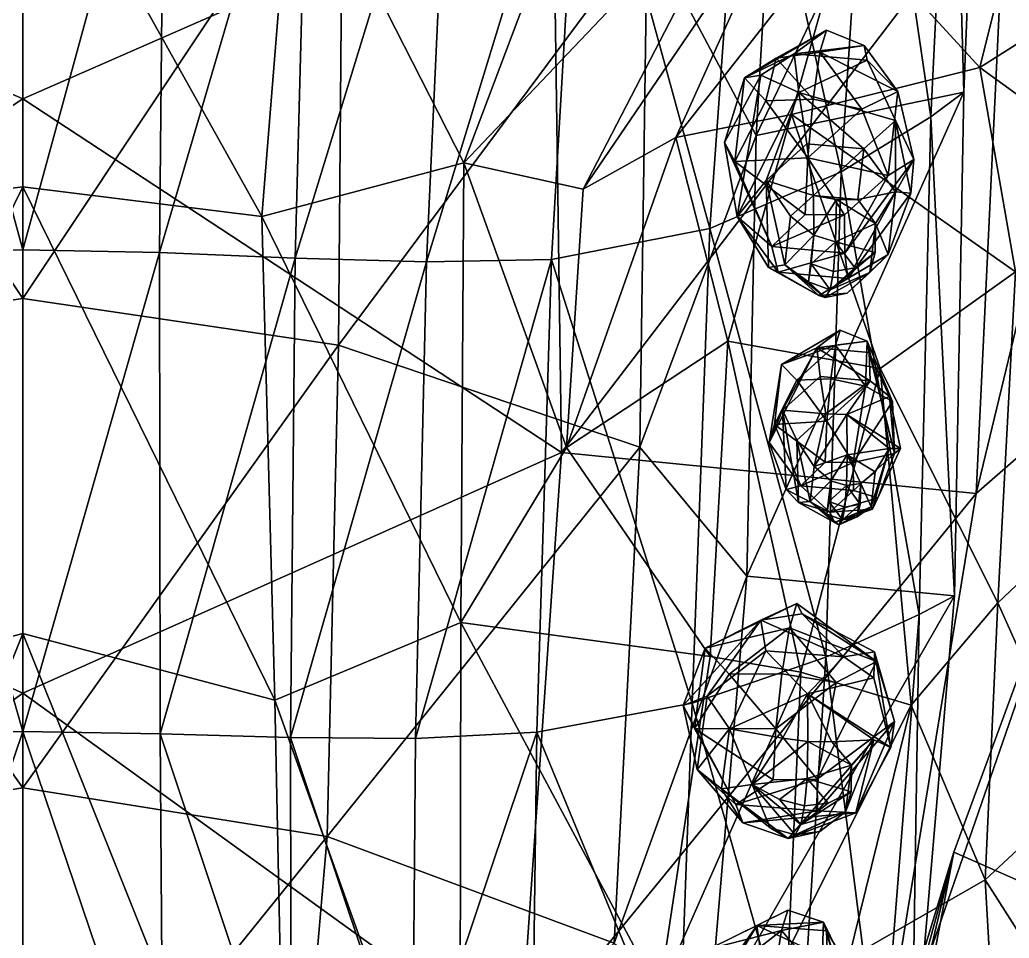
# Model space of a CAD drawing. Extents: x -1.1 to 1.1, y -4.3 to 7.3.
# Drawn here: x -0.0006 to 0.2077, y -3.8603 to -3.6669 of the extents above; entities that cross this region are included whole.
import ezdxf

# ---------------------------------------------------------------- set-up
doc = ezdxf.new("R2010")
doc.units = 0
doc.layers.add('T_REX$LWO', color=1, linetype='CONTINUOUS')

msp = doc.modelspace()

# ---------------------------------------------------------------- linework, layer by layer
at = {"layer": 'T_REX$LWO'}
for points in [[(0.24739, -3.57341, 3.35287), (0.20076, -3.76665, 3.46407), (0.20703, -3.63571, 3.48745)], [(0.24739, -3.57341, 3.35287), (0.23477, -3.73695, 3.32599), (0.20076, -3.76665, 3.46407)], [(0, -3.68357, 3.58054), (-0.11169, -3.6346, 3.56066), (0, -3.5767, 3.61406)], [(0.11169, -3.6346, 3.56066), (0, -3.68357, 3.58054), (0, -3.5767, 3.61406)], [(0.13147, -3.64799, 3.27514), (0.15442, -3.69127, 3.33147), (0.16021, -3.59229, 3.35193)], [(0.20179, -3.59219, 3.34219), (0.16021, -3.59229, 3.35193), (0.15442, -3.69127, 3.33147)], [(0.15442, -3.69127, 3.33147), (0.19821, -3.68219, 3.32074), (0.20179, -3.59219, 3.34219)], [(0.19574, -3.5951, 3.31348), (0.20179, -3.59219, 3.34219), (0.19821, -3.68219, 3.32074)], [(0.17865, -3.60157, 3.24757), (0.19574, -3.5951, 3.31348), (0.19123, -3.68736, 3.2957)], [(0.19821, -3.68219, 3.32074), (0.19123, -3.68736, 3.2957), (0.19574, -3.5951, 3.31348)], [(0.15205, -3.6082, 3.17484), (0.17865, -3.60157, 3.24757), (0.17234, -3.69892, 3.23792)], [(0.19123, -3.68736, 3.2957), (0.17234, -3.69892, 3.23792), (0.17865, -3.60157, 3.24757)], [(0, -3.60511, 3.11485), (0, -3.71537, 3.10193), (-0.02984, -3.60622, 3.11304)], [(0, -3.71537, 3.10193), (-0.02883, -3.71596, 3.10243), (-0.02984, -3.60622, 3.11304)], [(0, -3.71537, 3.10193), (0, -3.60511, 3.11485), (0.02984, -3.60622, 3.11304)], [(0.02883, -3.71596, 3.10243), (0, -3.71537, 3.10193), (0.02984, -3.60622, 3.11304)], [(0.02883, -3.71596, 3.10243), (0.02984, -3.60622, 3.11304), (0.06027, -3.60859, 3.11089)], [(0.05736, -3.71711, 3.10542), (0.02883, -3.71596, 3.10243), (0.06027, -3.60859, 3.11089)], [(0.05736, -3.71711, 3.10542), (0.06027, -3.60859, 3.11089), (0.08994, -3.61084, 3.11341)], [(0.11752, -3.6116, 3.12564), (0.15205, -3.6082, 3.17484), (0.14467, -3.7109, 3.17344)], [(0.17234, -3.69892, 3.23792), (0.14467, -3.7109, 3.17344), (0.15205, -3.6082, 3.17484)], [(0.08504, -3.71789, 3.11326), (0.05736, -3.71711, 3.10542), (0.08994, -3.61084, 3.11341)], [(0.08504, -3.71789, 3.11326), (0.08994, -3.61084, 3.11341), (0.11752, -3.6116, 3.12564)], [(0.11132, -3.71738, 3.12828), (0.08504, -3.71789, 3.11326), (0.11752, -3.6116, 3.12564)], [(0.14467, -3.7109, 3.17344), (0.11132, -3.71738, 3.12828), (0.11752, -3.6116, 3.12564)], [(0, -3.61365, 3.2294), (-0.06739, -3.62443, 3.24375), (0, -3.72559, 3.21325)], [(0.06739, -3.62443, 3.24375), (0, -3.61365, 3.2294), (0, -3.72559, 3.21325)], [(0.12444, -3.61355, 4.06547), (0.05696, -3.6265, 4.06382), (0.09286, -3.69702, 4.02362)], [(0.12444, -3.61355, 4.06547), (0.09286, -3.69702, 4.02362), (0.15438, -3.63236, 3.99069)], [(0, -3.61812, 4.06621), (-0.05696, -3.6265, 4.06382), (-0.05036, -3.70833, 4.01797)], [(0, -3.70211, 4.01645), (0, -3.61812, 4.06621), (-0.05036, -3.70833, 4.01797)], [(0, -3.61812, 4.06621), (0, -3.70211, 4.01645), (0.05036, -3.70833, 4.01797)], [(0.05696, -3.6265, 4.06382), (0, -3.61812, 4.06621), (0.05036, -3.70833, 4.01797)], [(-0.06648, -3.73541, 3.22767), (0, -3.72559, 3.21325), (-0.06739, -3.62443, 3.24375)], [(0, -3.72559, 3.21325), (0.06648, -3.73541, 3.22767), (0.06739, -3.62443, 3.24375)], [(0.13147, -3.64799, 3.27514), (0.06739, -3.62443, 3.24375), (0.06648, -3.73541, 3.22767)], [(0.05696, -3.6265, 4.06382), (0.05036, -3.70833, 4.01797), (0.09286, -3.69702, 4.02362)], [(0.11805, -3.70262, 4.00974), (0.15438, -3.63236, 3.99069), (0.09286, -3.69702, 4.02362)], [(0.16133, -3.63896, 3.98463), (0.15438, -3.63236, 3.99069), (0.11805, -3.70262, 4.00974)], [(0.20155, -3.67695, 3.95302), (0.21275, -3.6318, 3.96564), (0.1733, -3.64619, 3.97919)], [(0.22562, -3.66167, 3.93923), (0.21275, -3.6318, 3.96564), (0.20155, -3.67695, 3.95302)], [(-0.11346, -3.75803, 3.53012), (-0.11169, -3.6346, 3.56066), (0, -3.68357, 3.58054)], [(0.11169, -3.6346, 3.56066), (0.11346, -3.75803, 3.53012), (0, -3.68357, 3.58054)], [(0.20703, -3.63571, 3.48745), (0.11346, -3.75803, 3.53012), (0.11169, -3.6346, 3.56066)], [(0.20703, -3.63571, 3.48745), (0.20076, -3.76665, 3.46407), (0.11346, -3.75803, 3.53012)], [(0.11805, -3.70262, 4.00974), (0.1375, -3.69171, 3.98849), (0.16133, -3.63896, 3.98463)], [(0.16133, -3.63896, 3.98463), (0.1375, -3.69171, 3.98849), (0.1733, -3.64619, 3.97919)], [(0.1375, -3.69171, 3.98849), (0.16187, -3.68686, 3.96815), (0.1733, -3.64619, 3.97919)], [(0.16187, -3.68686, 3.96815), (0.20155, -3.67695, 3.95302), (0.1733, -3.64619, 3.97919)], [(0.06648, -3.73541, 3.22767), (0.12994, -3.75694, 3.25932), (0.13147, -3.64799, 3.27514)], [(0.15442, -3.69127, 3.33147), (0.13147, -3.64799, 3.27514), (0.12994, -3.75694, 3.25932)], [(0.22562, -3.66167, 3.93923), (0.20155, -3.67695, 3.95302), (0.23137, -3.69861, 3.93235)], [(0.16925, -3.66909, 3.31051), (0.15865, -3.67499, 3.30033), (0.15197, -3.67916, 3.31077)], [(0.16244, -3.67406, 3.33141), (0.16925, -3.66909, 3.31051), (0.15197, -3.67916, 3.31077)], [(0.16787, -3.67372, 3.29678), (0.15865, -3.67499, 3.30033), (0.16925, -3.66909, 3.31051)], [(0.16244, -3.67406, 3.33141), (0.17718, -3.67232, 3.31271), (0.16925, -3.66909, 3.31051)], [(0.16787, -3.67372, 3.29678), (0.16925, -3.66909, 3.31051), (0.17718, -3.67232, 3.31271)], [(0.16244, -3.67406, 3.33141), (0.17783, -3.67544, 3.33102), (0.17718, -3.67232, 3.31271)], [(0.16787, -3.67372, 3.29678), (0.17718, -3.67232, 3.31271), (0.18431, -3.68205, 3.30994)], [(0.18431, -3.68205, 3.30994), (0.17718, -3.67232, 3.31271), (0.17783, -3.67544, 3.33102)], [(0.15543, -3.67861, 3.33183), (0.16244, -3.67406, 3.33141), (0.15197, -3.67916, 3.31077)], [(0.15865, -3.67499, 3.30033), (0.15648, -3.68396, 3.29387), (0.15197, -3.67916, 3.31077)], [(0.16342, -3.68221, 3.35209), (0.16244, -3.67406, 3.33141), (0.15543, -3.67861, 3.33183)], [(0.15648, -3.68396, 3.29387), (0.15865, -3.67499, 3.30033), (0.16644, -3.68364, 3.2898)], [(0.15865, -3.67499, 3.30033), (0.16787, -3.67372, 3.29678), (0.16644, -3.68364, 3.2898)], [(0.16244, -3.67406, 3.33141), (0.16342, -3.68221, 3.35209), (0.17783, -3.67544, 3.33102)], [(0.17669, -3.68577, 3.29336), (0.16644, -3.68364, 3.2898), (0.16787, -3.67372, 3.29678)], [(0.17669, -3.68577, 3.29336), (0.16787, -3.67372, 3.29678), (0.18431, -3.68205, 3.30994)], [(0.20155, -3.67695, 3.95302), (0.16187, -3.68686, 3.96815), (0.20903, -3.71997, 3.93874)], [(0.16342, -3.68221, 3.35209), (0.18379, -3.68815, 3.3504), (0.17783, -3.67544, 3.33102)], [(0.18379, -3.68815, 3.3504), (0.18767, -3.69634, 3.32337), (0.17783, -3.67544, 3.33102)], [(0.18767, -3.69634, 3.32337), (0.18431, -3.68205, 3.30994), (0.17783, -3.67544, 3.33102)], [(0.20155, -3.67695, 3.95302), (0.20903, -3.71997, 3.93874), (0.23137, -3.69861, 3.93235)], [(0.15543, -3.67861, 3.33183), (0.15197, -3.67916, 3.31077), (0.14779, -3.69277, 3.32439)], [(0.15047, -3.70837, 3.34466), (0.15543, -3.67861, 3.33183), (0.14779, -3.69277, 3.32439)], [(0.14994, -3.69679, 3.30576), (0.14779, -3.69277, 3.32439), (0.15197, -3.67916, 3.31077)], [(0.15648, -3.68396, 3.29387), (0.14994, -3.69679, 3.30576), (0.15197, -3.67916, 3.31077)], [(0.15047, -3.70837, 3.34466), (0.16342, -3.68221, 3.35209), (0.15543, -3.67861, 3.33183)], [(0, -3.80869, 3.5492), (-0.11346, -3.75803, 3.53012), (0, -3.68357, 3.58054)], [(0.11346, -3.75803, 3.53012), (0, -3.80869, 3.5492), (0, -3.68357, 3.58054)], [(0.15047, -3.70837, 3.34466), (0.15654, -3.70073, 3.36981), (0.16342, -3.68221, 3.35209)], [(0.19821, -3.68219, 3.32074), (0.15442, -3.69127, 3.33147), (0.15248, -3.78411, 3.31457)], [(0.15248, -3.78411, 3.31457), (0.19621, -3.78821, 3.30533), (0.19821, -3.68219, 3.32074)], [(0.15648, -3.68396, 3.29387), (0.16644, -3.68364, 3.2898), (0.1653, -3.696, 3.29045)], [(0.15654, -3.70073, 3.36981), (0.16513, -3.69301, 3.37201), (0.16342, -3.68221, 3.35209)], [(0.17711, -3.69409, 3.3717), (0.16342, -3.68221, 3.35209), (0.16513, -3.69301, 3.37201)], [(0.16342, -3.68221, 3.35209), (0.17711, -3.69409, 3.3717), (0.18379, -3.68815, 3.3504)], [(0.1653, -3.696, 3.29045), (0.16644, -3.68364, 3.2898), (0.17669, -3.68577, 3.29336)], [(0.18228, -3.69969, 3.30493), (0.17669, -3.68577, 3.29336), (0.18431, -3.68205, 3.30994)], [(0.18767, -3.69634, 3.32337), (0.18228, -3.69969, 3.30493), (0.18431, -3.68205, 3.30994)], [(0.19123, -3.68736, 3.2957), (0.19821, -3.68219, 3.32074), (0.19621, -3.78821, 3.30533)], [(0.14994, -3.69679, 3.30576), (0.15648, -3.68396, 3.29387), (0.1653, -3.696, 3.29045)], [(0.1653, -3.696, 3.29045), (0.17669, -3.68577, 3.29336), (0.18228, -3.69969, 3.30493)], [(0.16187, -3.68686, 3.96815), (0.1375, -3.69171, 3.98849), (0.14847, -3.7346, 3.95571)], [(0.14847, -3.7346, 3.95571), (0.18053, -3.74033, 3.95697), (0.16187, -3.68686, 3.96815)], [(0.20903, -3.71997, 3.93874), (0.16187, -3.68686, 3.96815), (0.18053, -3.74033, 3.95697)], [(0.17234, -3.69892, 3.23792), (0.19123, -3.68736, 3.2957), (0.1888, -3.79216, 3.28238)], [(0.19621, -3.78821, 3.30533), (0.1888, -3.79216, 3.28238), (0.19123, -3.68736, 3.2957)], [(0.17711, -3.69409, 3.3717), (0.18377, -3.70317, 3.36912), (0.18379, -3.68815, 3.3504)], [(0.18377, -3.70317, 3.36912), (0.18702, -3.70346, 3.34605), (0.18379, -3.68815, 3.3504)], [(0.18379, -3.68815, 3.3504), (0.18702, -3.70346, 3.34605), (0.18767, -3.69634, 3.32337)], [(0.1375, -3.69171, 3.98849), (0.11805, -3.70262, 4.00974), (0.11454, -3.75696, 3.98496)], [(0.14847, -3.7346, 3.95571), (0.1375, -3.69171, 3.98849), (0.11454, -3.75696, 3.98496)], [(0.12994, -3.75694, 3.25932), (0.15248, -3.78411, 3.31457), (0.15442, -3.69127, 3.33147)], [(0.15776, -3.71467, 3.31988), (0.15047, -3.70837, 3.34466), (0.14779, -3.69277, 3.32439)], [(0.15776, -3.71467, 3.31988), (0.14779, -3.69277, 3.32439), (0.14994, -3.69679, 3.30576)], [(0.16653, -3.7039, 3.38811), (0.16513, -3.69301, 3.37201), (0.15654, -3.70073, 3.36981)], [(0.17711, -3.69409, 3.3717), (0.16513, -3.69301, 3.37201), (0.16653, -3.7039, 3.38811)], [(0.17587, -3.70474, 3.38787), (0.17711, -3.69409, 3.3717), (0.16653, -3.7039, 3.38811)], [(0.17711, -3.69409, 3.3717), (0.17587, -3.70474, 3.38787), (0.18377, -3.70317, 3.36912)], [(0.16478, -3.70793, 3.29947), (0.14994, -3.69679, 3.30576), (0.1653, -3.696, 3.29045)], [(0.17307, -3.70796, 3.30258), (0.16478, -3.70793, 3.29947), (0.1653, -3.696, 3.29045)], [(0.1653, -3.696, 3.29045), (0.18228, -3.69969, 3.30493), (0.17307, -3.70796, 3.30258)], [(0.09286, -3.69702, 4.02362), (0.05036, -3.70833, 4.01797), (0.09227, -3.79386, 3.9753)], [(0.09286, -3.69702, 4.02362), (0.09227, -3.79386, 3.9753), (0.11454, -3.75696, 3.98496)], [(0.09286, -3.69702, 4.02362), (0.11454, -3.75696, 3.98496), (0.11805, -3.70262, 4.00974)], [(0.16478, -3.70793, 3.29947), (0.15776, -3.71467, 3.31988), (0.14994, -3.69679, 3.30576)], [(0.17315, -3.71605, 3.31948), (0.18228, -3.69969, 3.30493), (0.18767, -3.69634, 3.32337)], [(0.18767, -3.69634, 3.32337), (0.17377, -3.7214, 3.34095), (0.17315, -3.71605, 3.31948)], [(0.18767, -3.69634, 3.32337), (0.18702, -3.70346, 3.34605), (0.17377, -3.7214, 3.34095)], [(0.14467, -3.7109, 3.17344), (0.17234, -3.69892, 3.23792), (0.16912, -3.80114, 3.22897)], [(0.1888, -3.79216, 3.28238), (0.16912, -3.80114, 3.22897), (0.17234, -3.69892, 3.23792)], [(0.17315, -3.71605, 3.31948), (0.17307, -3.70796, 3.30258), (0.18228, -3.69969, 3.30493)], [(0, -3.79612, 3.97901), (0, -3.70211, 4.01645), (-0.05307, -3.81019, 3.96408)], [(0, -3.70211, 4.01645), (-0.05036, -3.70833, 4.01797), (-0.05307, -3.81019, 3.96408)], [(0, -3.70211, 4.01645), (0, -3.79612, 3.97901), (0.05307, -3.81019, 3.96408)], [(0.05036, -3.70833, 4.01797), (0, -3.70211, 4.01645), (0.05307, -3.81019, 3.96408)], [(0.15047, -3.70837, 3.34466), (0.15705, -3.71907, 3.36289), (0.15654, -3.70073, 3.36981)], [(0.16653, -3.7039, 3.38811), (0.15654, -3.70073, 3.36981), (0.1617, -3.70824, 3.38688)], [(0.15705, -3.71907, 3.36289), (0.16051, -3.71853, 3.38396), (0.15654, -3.70073, 3.36981)], [(0.16051, -3.71853, 3.38396), (0.1617, -3.70824, 3.38688), (0.15654, -3.70073, 3.36981)], [(0.1617, -3.70824, 3.38688), (0.16659, -3.7123, 3.39734), (0.16653, -3.7039, 3.38811)], [(0.17587, -3.70474, 3.38787), (0.16653, -3.7039, 3.38811), (0.17136, -3.70479, 3.39098)], [(0.16653, -3.7039, 3.38811), (0.16659, -3.7123, 3.39734), (0.17136, -3.70479, 3.39098)], [(0.18702, -3.70346, 3.34605), (0.18225, -3.71637, 3.36537), (0.17377, -3.7214, 3.34095)], [(0.17961, -3.70984, 3.38642), (0.18377, -3.70317, 3.36912), (0.17587, -3.70474, 3.38787)], [(0.18225, -3.71637, 3.36537), (0.18377, -3.70317, 3.36912), (0.17961, -3.70984, 3.38642)], [(0.18225, -3.71637, 3.36537), (0.18702, -3.70346, 3.34605), (0.18377, -3.70317, 3.36912)], [(0.16659, -3.7123, 3.39734), (0.17119, -3.71368, 3.40086), (0.17136, -3.70479, 3.39098)], [(0.17136, -3.70479, 3.39098), (0.17119, -3.71368, 3.40086), (0.17961, -3.70984, 3.38642)], [(0.17136, -3.70479, 3.39098), (0.17961, -3.70984, 3.38642), (0.17587, -3.70474, 3.38787)], [(0.05036, -3.70833, 4.01797), (0.05307, -3.81019, 3.96408), (0.09227, -3.79386, 3.9753)], [(0.15776, -3.71467, 3.31988), (0.15906, -3.72008, 3.34133), (0.15047, -3.70837, 3.34466)], [(0.15906, -3.72008, 3.34133), (0.15705, -3.71907, 3.36289), (0.15047, -3.70837, 3.34466)], [(0.17307, -3.70796, 3.30258), (0.15776, -3.71467, 3.31988), (0.16478, -3.70793, 3.29947)], [(0.17307, -3.70796, 3.30258), (0.17315, -3.71605, 3.31948), (0.15776, -3.71467, 3.31988)], [(0.16659, -3.7123, 3.39734), (0.1617, -3.70824, 3.38688), (0.16051, -3.71853, 3.38396)], [(0.17119, -3.71368, 3.40086), (0.17953, -3.71594, 3.38781), (0.17961, -3.70984, 3.38642)], [(0.17842, -3.72013, 3.3835), (0.17961, -3.70984, 3.38642), (0.17953, -3.71594, 3.38781)], [(0.17842, -3.72013, 3.3835), (0.18225, -3.71637, 3.36537), (0.17961, -3.70984, 3.38642)], [(0.11132, -3.71738, 3.12828), (0.14467, -3.7109, 3.17344), (0.141, -3.81084, 3.16822)], [(0.16912, -3.80114, 3.22897), (0.141, -3.81084, 3.16822), (0.14467, -3.7109, 3.17344)], [(0.16546, -3.72209, 3.39456), (0.16659, -3.7123, 3.39734), (0.16051, -3.71853, 3.38396)], [(0.16546, -3.72209, 3.39456), (0.166, -3.71833, 3.39954), (0.16659, -3.7123, 3.39734)], [(0.17119, -3.71368, 3.40086), (0.16659, -3.7123, 3.39734), (0.166, -3.71833, 3.39954)], [(0.17315, -3.71605, 3.31948), (0.15906, -3.72008, 3.34133), (0.15776, -3.71467, 3.31988)], [(0.166, -3.71833, 3.39954), (0.17075, -3.71996, 3.40323), (0.17119, -3.71368, 3.40086)], [(0.17119, -3.71368, 3.40086), (0.17075, -3.71996, 3.40323), (0.1752, -3.71915, 3.39931)], [(0.17119, -3.71368, 3.40086), (0.1752, -3.71915, 3.39931), (0.17953, -3.71594, 3.38781)], [(0, -3.8168, 3.08135), (-0.02895, -3.81725, 3.08378), (-0.02883, -3.71596, 3.10243)], [(0, -3.71537, 3.10193), (0, -3.8168, 3.08135), (-0.02883, -3.71596, 3.10243)], [(0, -3.8168, 3.08135), (0, -3.71537, 3.10193), (0.02883, -3.71596, 3.10243)], [(0.02895, -3.81725, 3.08378), (0, -3.8168, 3.08135), (0.02883, -3.71596, 3.10243)], [(0.02895, -3.81725, 3.08378), (0.02883, -3.71596, 3.10243), (0.05736, -3.71711, 3.10542)], [(0.17315, -3.71605, 3.31948), (0.17377, -3.7214, 3.34095), (0.15906, -3.72008, 3.34133)], [(0.18225, -3.71637, 3.36537), (0.16762, -3.72495, 3.36464), (0.17377, -3.7214, 3.34095)], [(0.16762, -3.72495, 3.36464), (0.18225, -3.71637, 3.36537), (0.17359, -3.72447, 3.38227)], [(0.17953, -3.71594, 3.38781), (0.17002, -3.72381, 3.39799), (0.17842, -3.72013, 3.3835)], [(0.17953, -3.71594, 3.38781), (0.1752, -3.71915, 3.39931), (0.17002, -3.72381, 3.39799)], [(0.18225, -3.71637, 3.36537), (0.17842, -3.72013, 3.3835), (0.17359, -3.72447, 3.38227)], [(0.05641, -3.81804, 3.09128), (0.02895, -3.81725, 3.08378), (0.05736, -3.71711, 3.10542)], [(0.05641, -3.81804, 3.09128), (0.05736, -3.71711, 3.10542), (0.08504, -3.71789, 3.11326)], [(0.08273, -3.81824, 3.10429), (0.05641, -3.81804, 3.09128), (0.08504, -3.71789, 3.11326)], [(0.08273, -3.81824, 3.10429), (0.08504, -3.71789, 3.11326), (0.11132, -3.71738, 3.12828)], [(0.10829, -3.81695, 3.12325), (0.08273, -3.81824, 3.10429), (0.11132, -3.71738, 3.12828)], [(0.141, -3.81084, 3.16822), (0.10829, -3.81695, 3.12325), (0.11132, -3.71738, 3.12828)], [(0.16762, -3.72495, 3.36464), (0.16051, -3.71853, 3.38396), (0.15705, -3.71907, 3.36289)], [(0.16762, -3.72495, 3.36464), (0.15705, -3.71907, 3.36289), (0.15906, -3.72008, 3.34133)], [(0.16762, -3.72495, 3.36464), (0.16898, -3.72541, 3.38512), (0.16051, -3.71853, 3.38396)], [(0.16898, -3.72541, 3.38512), (0.16546, -3.72209, 3.39456), (0.16051, -3.71853, 3.38396)], [(0.166, -3.71833, 3.39954), (0.16546, -3.72209, 3.39456), (0.17002, -3.72381, 3.39799)], [(0.17002, -3.72381, 3.39799), (0.17075, -3.71996, 3.40323), (0.166, -3.71833, 3.39954)], [(0.17377, -3.7214, 3.34095), (0.16762, -3.72495, 3.36464), (0.15906, -3.72008, 3.34133)], [(0.16898, -3.72541, 3.38512), (0.17359, -3.72447, 3.38227), (0.17842, -3.72013, 3.3835)], [(0.17002, -3.72381, 3.39799), (0.16898, -3.72541, 3.38512), (0.17842, -3.72013, 3.3835)], [(0.1752, -3.71915, 3.39931), (0.17075, -3.71996, 3.40323), (0.17002, -3.72381, 3.39799)], [(0.20534, -3.78966, 3.92548), (0.20903, -3.71997, 3.93874), (0.18053, -3.74033, 3.95697)], [(0.22734, -3.76895, 3.91314), (0.20903, -3.71997, 3.93874), (0.20534, -3.78966, 3.92548)], [(0.17002, -3.72381, 3.39799), (0.16546, -3.72209, 3.39456), (0.16898, -3.72541, 3.38512)], [(0.17359, -3.72447, 3.38227), (0.16898, -3.72541, 3.38512), (0.16762, -3.72495, 3.36464)], [(0, -3.72559, 3.21325), (-0.06648, -3.73541, 3.22767), (0, -3.82866, 3.19999)], [(0.06648, -3.73541, 3.22767), (0, -3.72559, 3.21325), (0, -3.82866, 3.19999)], [(0.16725, -3.73599, 3.31552), (0.17215, -3.73225, 3.3006), (0.15977, -3.73948, 3.30078)], [(0.15977, -3.73948, 3.30078), (0.17215, -3.73225, 3.3006), (0.17117, -3.73547, 3.2908)], [(0.16725, -3.73599, 3.31552), (0.17783, -3.73459, 3.30217), (0.17215, -3.73225, 3.3006)], [(0.17783, -3.73459, 3.30217), (0.17117, -3.73547, 3.2908), (0.17215, -3.73225, 3.3006)], [(-0.06411, -3.83888, 3.2146), (0, -3.82866, 3.19999), (-0.06648, -3.73541, 3.22767)], [(0, -3.82866, 3.19999), (0.06411, -3.83888, 3.2146), (0.06648, -3.73541, 3.22767)], [(0.12994, -3.75694, 3.25932), (0.06648, -3.73541, 3.22767), (0.06411, -3.83888, 3.2146)], [(0.14847, -3.7346, 3.95571), (0.11454, -3.75696, 3.98496), (0.14476, -3.80099, 3.92697)], [(0.14476, -3.80099, 3.92697), (0.16388, -3.80428, 3.93285), (0.14847, -3.7346, 3.95571)], [(0.14847, -3.7346, 3.95571), (0.16388, -3.80428, 3.93285), (0.18053, -3.74033, 3.95697)], [(0.16301, -3.7428, 3.28872), (0.15977, -3.73948, 3.30078), (0.17117, -3.73547, 3.2908)], [(0.16301, -3.7428, 3.28872), (0.17117, -3.73547, 3.2908), (0.17015, -3.74254, 3.28582)], [(0.16725, -3.73599, 3.31552), (0.17827, -3.73698, 3.31524), (0.17783, -3.73459, 3.30217)], [(0.1775, -3.7441, 3.28835), (0.17015, -3.74254, 3.28582), (0.17117, -3.73547, 3.2908)], [(0.17783, -3.73459, 3.30217), (0.1775, -3.7441, 3.28835), (0.17117, -3.73547, 3.2908)], [(0.17783, -3.73459, 3.30217), (0.18318, -3.74729, 3.29633), (0.1775, -3.7441, 3.28835)], [(0.18318, -3.74729, 3.29633), (0.17783, -3.73459, 3.30217), (0.18359, -3.75828, 3.30919)], [(0.17783, -3.73459, 3.30217), (0.17827, -3.73698, 3.31524), (0.18359, -3.75828, 3.30919)], [(0.15718, -3.75591, 3.30986), (0.15999, -3.74913, 3.32825), (0.16725, -3.73599, 3.31552)], [(0.15977, -3.73948, 3.30078), (0.15718, -3.75591, 3.30986), (0.16725, -3.73599, 3.31552)], [(0.15999, -3.74913, 3.32825), (0.16793, -3.74201, 3.33027), (0.16725, -3.73599, 3.31552)], [(0.17847, -3.74295, 3.33), (0.16725, -3.73599, 3.31552), (0.16793, -3.74201, 3.33027)], [(0.16725, -3.73599, 3.31552), (0.17847, -3.74295, 3.33), (0.17827, -3.73698, 3.31524)], [(0.17827, -3.73698, 3.31524), (0.18253, -3.74626, 3.32906), (0.18359, -3.75828, 3.30919)], [(0.17827, -3.73698, 3.31524), (0.17847, -3.74295, 3.33), (0.18253, -3.74626, 3.32906)], [(0.23477, -3.73695, 3.32599), (0.17935, -3.8971, 3.44505), (0.20076, -3.76665, 3.46407)], [(0.23477, -3.73695, 3.32599), (0.19607, -3.84222, 3.33316), (0.17935, -3.8971, 3.44505)], [(0.25731, -3.86914, 3.32497), (0.19607, -3.84222, 3.33316), (0.23477, -3.73695, 3.32599)], [(0.15977, -3.73948, 3.30078), (0.15831, -3.75211, 3.29719), (0.15718, -3.75591, 3.30986)], [(0.15831, -3.75211, 3.29719), (0.15977, -3.73948, 3.30078), (0.16301, -3.7428, 3.28872)], [(0.16914, -3.74993, 3.34448), (0.16793, -3.74201, 3.33027), (0.15999, -3.74913, 3.32825)], [(0.16388, -3.80428, 3.93285), (0.18712, -3.81121, 3.93498), (0.18053, -3.74033, 3.95697)], [(0.17847, -3.74295, 3.33), (0.16793, -3.74201, 3.33027), (0.16914, -3.74993, 3.34448)], [(0.18712, -3.81121, 3.93498), (0.20534, -3.78966, 3.92548), (0.18053, -3.74033, 3.95697)], [(0.15831, -3.75211, 3.29719), (0.16301, -3.7428, 3.28872), (0.16933, -3.75143, 3.28627)], [(0.16301, -3.7428, 3.28872), (0.17015, -3.74254, 3.28582), (0.16933, -3.75143, 3.28627)], [(0.17847, -3.74295, 3.33), (0.16914, -3.74993, 3.34448), (0.17354, -3.75004, 3.34568)], [(0.16933, -3.75143, 3.28627), (0.17015, -3.74254, 3.28582), (0.1775, -3.7441, 3.28835)], [(0.16933, -3.75143, 3.28627), (0.1775, -3.7441, 3.28835), (0.17489, -3.76011, 3.29492)], [(0.17354, -3.75004, 3.34568), (0.18253, -3.74626, 3.32906), (0.17847, -3.74295, 3.33)], [(0.1775, -3.7441, 3.28835), (0.18318, -3.74729, 3.29633), (0.17489, -3.76011, 3.29492)], [(0.17354, -3.75004, 3.34568), (0.18484, -3.75722, 3.32595), (0.18253, -3.74626, 3.32906)], [(0.18318, -3.74729, 3.29633), (0.18359, -3.75828, 3.30919), (0.17489, -3.76011, 3.29492)], [(0.18253, -3.74626, 3.32906), (0.18484, -3.75722, 3.32595), (0.18359, -3.75828, 3.30919)], [(0.15999, -3.74913, 3.32825), (0.15718, -3.75591, 3.30986), (0.16074, -3.76581, 3.32351)], [(0.16914, -3.74993, 3.34448), (0.15999, -3.74913, 3.32825), (0.16298, -3.75545, 3.34291)], [(0.15999, -3.74913, 3.32825), (0.16335, -3.76857, 3.33796), (0.16298, -3.75545, 3.34291)], [(0.15999, -3.74913, 3.32825), (0.16074, -3.76581, 3.32351), (0.16335, -3.76857, 3.33796)], [(0.16666, -3.76098, 3.35509), (0.16914, -3.74993, 3.34448), (0.16298, -3.75545, 3.34291)], [(0.17354, -3.75004, 3.34568), (0.16914, -3.74993, 3.34448), (0.16666, -3.76098, 3.35509)], [(0.17358, -3.75854, 3.35802), (0.17354, -3.75004, 3.34568), (0.16666, -3.76098, 3.35509)], [(0.17354, -3.75004, 3.34568), (0.17358, -3.75854, 3.35802), (0.18249, -3.7572, 3.34242)], [(0.17354, -3.75004, 3.34568), (0.18249, -3.7572, 3.34242), (0.18484, -3.75722, 3.32595)], [(0.16389, -3.76507, 3.30726), (0.15718, -3.75591, 3.30986), (0.15831, -3.75211, 3.29719)], [(0.16895, -3.76006, 3.2927), (0.15831, -3.75211, 3.29719), (0.16933, -3.75143, 3.28627)], [(0.16895, -3.76006, 3.2927), (0.16389, -3.76507, 3.30726), (0.15831, -3.75211, 3.29719)], [(0.17489, -3.76011, 3.29492), (0.16895, -3.76006, 3.2927), (0.16933, -3.75143, 3.28627)], [(0.15718, -3.75591, 3.30986), (0.16389, -3.76507, 3.30726), (0.16074, -3.76581, 3.32351)], [(0.16581, -3.76835, 3.353), (0.16666, -3.76098, 3.35509), (0.16298, -3.75545, 3.34291)], [(0.16335, -3.76857, 3.33796), (0.16581, -3.76835, 3.353), (0.16298, -3.75545, 3.34291)], [(-0.1047, -3.88432, 3.50533), (-0.11346, -3.75803, 3.53012), (0, -3.80869, 3.5492)], [(0.11346, -3.75803, 3.53012), (0.1047, -3.88432, 3.50533), (0, -3.80869, 3.5492)], [(0.06411, -3.83888, 3.2146), (0.12455, -3.86136, 3.24672), (0.12994, -3.75694, 3.25932)], [(0.14476, -3.80099, 3.92697), (0.11454, -3.75696, 3.98496), (0.09227, -3.79386, 3.9753)], [(0.20076, -3.76665, 3.46407), (0.1047, -3.88432, 3.50533), (0.11346, -3.75803, 3.53012)], [(0.15248, -3.78411, 3.31457), (0.12994, -3.75694, 3.25932), (0.12455, -3.86136, 3.24672)], [(0.17358, -3.75854, 3.35802), (0.16666, -3.76098, 3.35509), (0.17015, -3.76399, 3.36255)], [(0.17015, -3.76399, 3.36255), (0.17344, -3.765, 3.36507), (0.17358, -3.75854, 3.35802)], [(0.17344, -3.765, 3.36507), (0.17652, -3.76456, 3.36239), (0.17358, -3.75854, 3.35802)], [(0.18249, -3.7572, 3.34242), (0.17358, -3.75854, 3.35802), (0.17949, -3.76213, 3.35476)], [(0.17358, -3.75854, 3.35802), (0.17652, -3.76456, 3.36239), (0.17949, -3.76213, 3.35476)], [(0.17492, -3.76605, 3.30698), (0.17489, -3.76011, 3.29492), (0.18359, -3.75828, 3.30919)], [(0.17492, -3.76605, 3.30698), (0.18359, -3.75828, 3.30919), (0.18008, -3.76755, 3.32302)], [(0.17864, -3.7695, 3.35267), (0.17897, -3.76997, 3.33756), (0.18249, -3.7572, 3.34242)], [(0.17949, -3.76213, 3.35476), (0.17864, -3.7695, 3.35267), (0.18249, -3.7572, 3.34242)], [(0.17897, -3.76997, 3.33756), (0.18484, -3.75722, 3.32595), (0.18249, -3.7572, 3.34242)], [(0.18484, -3.75722, 3.32595), (0.17897, -3.76997, 3.33756), (0.18008, -3.76755, 3.32302)], [(0.18359, -3.75828, 3.30919), (0.18484, -3.75722, 3.32595), (0.18008, -3.76755, 3.32302)], [(0.16389, -3.76507, 3.30726), (0.16895, -3.76006, 3.2927), (0.17489, -3.76011, 3.29492)], [(0.17492, -3.76605, 3.30698), (0.16389, -3.76507, 3.30726), (0.17489, -3.76011, 3.29492)], [(0.16581, -3.76835, 3.353), (0.17015, -3.76399, 3.36255), (0.16666, -3.76098, 3.35509)], [(0.17949, -3.76213, 3.35476), (0.17652, -3.76456, 3.36239), (0.17864, -3.7695, 3.35267)], [(0.16581, -3.76835, 3.353), (0.16935, -3.77099, 3.36057), (0.17015, -3.76399, 3.36255)], [(0.16935, -3.77099, 3.36057), (0.16973, -3.76833, 3.36412), (0.17015, -3.76399, 3.36255)], [(0.17344, -3.765, 3.36507), (0.17015, -3.76399, 3.36255), (0.16973, -3.76833, 3.36412)], [(0.17632, -3.76892, 3.36396), (0.17652, -3.76456, 3.36239), (0.17344, -3.765, 3.36507)], [(0.17652, -3.76456, 3.36239), (0.17571, -3.77156, 3.3604), (0.17864, -3.7695, 3.35267)], [(0.17652, -3.76456, 3.36239), (0.17632, -3.76892, 3.36396), (0.17571, -3.77156, 3.3604)], [(0.20076, -3.76665, 3.46407), (0.17935, -3.8971, 3.44505), (0.1047, -3.88432, 3.50533)], [(0.16389, -3.76507, 3.30726), (0.16996, -3.77057, 3.32216), (0.16074, -3.76581, 3.32351)], [(0.16996, -3.77057, 3.32216), (0.16335, -3.76857, 3.33796), (0.16074, -3.76581, 3.32351)], [(0.17492, -3.76605, 3.30698), (0.16996, -3.77057, 3.32216), (0.16389, -3.76507, 3.30726)], [(0.16973, -3.76833, 3.36412), (0.17313, -3.76953, 3.36676), (0.17344, -3.765, 3.36507)], [(0.18008, -3.76755, 3.32302), (0.16996, -3.77057, 3.32216), (0.17492, -3.76605, 3.30698)], [(0.17344, -3.765, 3.36507), (0.17313, -3.76953, 3.36676), (0.17632, -3.76892, 3.36396)], [(0.16581, -3.76835, 3.353), (0.16335, -3.76857, 3.33796), (0.17092, -3.77281, 3.33921)], [(0.16335, -3.76857, 3.33796), (0.16996, -3.77057, 3.32216), (0.17092, -3.77281, 3.33921)], [(0.16935, -3.77099, 3.36057), (0.16581, -3.76835, 3.353), (0.17188, -3.7733, 3.35382)], [(0.16581, -3.76835, 3.353), (0.17092, -3.77281, 3.33921), (0.17188, -3.7733, 3.35382)], [(0.16973, -3.76833, 3.36412), (0.16935, -3.77099, 3.36057), (0.17261, -3.77225, 3.36301)], [(0.17261, -3.77225, 3.36301), (0.17313, -3.76953, 3.36676), (0.16973, -3.76833, 3.36412)], [(0.18008, -3.76755, 3.32302), (0.17897, -3.76997, 3.33756), (0.16996, -3.77057, 3.32216)], [(0.17632, -3.76892, 3.36396), (0.17313, -3.76953, 3.36676), (0.17261, -3.77225, 3.36301)], [(0.17261, -3.77225, 3.36301), (0.17571, -3.77156, 3.3604), (0.17632, -3.76892, 3.36396)], [(0.22734, -3.76895, 3.91314), (0.20534, -3.78966, 3.92548), (0.22305, -3.82915, 3.87378)], [(0.17261, -3.77225, 3.36301), (0.16935, -3.77099, 3.36057), (0.17188, -3.7733, 3.35382)], [(0.17897, -3.76997, 3.33756), (0.17092, -3.77281, 3.33921), (0.16996, -3.77057, 3.32216)], [(0.17897, -3.76997, 3.33756), (0.17864, -3.7695, 3.35267), (0.17092, -3.77281, 3.33921)], [(0.17864, -3.7695, 3.35267), (0.17188, -3.7733, 3.35382), (0.17092, -3.77281, 3.33921)], [(0.17864, -3.7695, 3.35267), (0.17571, -3.77156, 3.3604), (0.17188, -3.7733, 3.35382)], [(0.17571, -3.77156, 3.3604), (0.17261, -3.77225, 3.36301), (0.17188, -3.7733, 3.35382)], [(0.12455, -3.86136, 3.24672), (0.14446, -3.87849, 3.30178), (0.15248, -3.78411, 3.31457)], [(0.19621, -3.78821, 3.30533), (0.15248, -3.78411, 3.31457), (0.14446, -3.87849, 3.30178)], [(0.14374, -3.79926, 3.28641), (0.16303, -3.7898, 3.2858), (0.16148, -3.79493, 3.27413)], [(0.14374, -3.79926, 3.28641), (0.15542, -3.79331, 3.30402), (0.16303, -3.7898, 3.2858)], [(0.14446, -3.87849, 3.30178), (0.18713, -3.89407, 3.29344), (0.19621, -3.78821, 3.30533)], [(0.15542, -3.79331, 3.30402), (0.16415, -3.79199, 3.30285), (0.16303, -3.7898, 3.2858)], [(0.16148, -3.79493, 3.27413), (0.16303, -3.7898, 3.2858), (0.17982, -3.80203, 3.28581)], [(0.17982, -3.80203, 3.28581), (0.16303, -3.7898, 3.2858), (0.16415, -3.79199, 3.30285)], [(0.20534, -3.78966, 3.92548), (0.18712, -3.81121, 3.93498), (0.20264, -3.84804, 3.89006)], [(0.1888, -3.79216, 3.28238), (0.19621, -3.78821, 3.30533), (0.18713, -3.89407, 3.29344)], [(0.20534, -3.78966, 3.92548), (0.20264, -3.84804, 3.89006), (0.22305, -3.82915, 3.87378)], [(0.15542, -3.79331, 3.30402), (0.17292, -3.80107, 3.3219), (0.16415, -3.79199, 3.30285)], [(0.17934, -3.8, 3.30403), (0.17982, -3.80203, 3.28581), (0.16415, -3.79199, 3.30285)], [(0.17934, -3.8, 3.30403), (0.16415, -3.79199, 3.30285), (0.17292, -3.80107, 3.3219)], [(0.09227, -3.79386, 3.9753), (0.05307, -3.81019, 3.96408), (0.09206, -3.9192, 3.92447)], [(0.09227, -3.79386, 3.9753), (0.09206, -3.9192, 3.92447), (0.13403, -3.87186, 3.91826)], [(0.09227, -3.79386, 3.9753), (0.13403, -3.87186, 3.91826), (0.14476, -3.80099, 3.92697)], [(0.15542, -3.79331, 3.30402), (0.13907, -3.81129, 3.29868), (0.14415, -3.80932, 3.32012)], [(0.15542, -3.79331, 3.30402), (0.14374, -3.79926, 3.28641), (0.13907, -3.81129, 3.29868)], [(0.15542, -3.79331, 3.30402), (0.14415, -3.80932, 3.32012), (0.15651, -3.7998, 3.32217)], [(0.15542, -3.79331, 3.30402), (0.15651, -3.7998, 3.32217), (0.17292, -3.80107, 3.3219)], [(0.16912, -3.80114, 3.22897), (0.1888, -3.79216, 3.28238), (0.18077, -3.89288, 3.27173)], [(0.18713, -3.89407, 3.29344), (0.18077, -3.89288, 3.27173), (0.1888, -3.79216, 3.28238)], [(0, -3.94297, 3.90973), (0, -3.79612, 3.97901), (-0.0557, -3.93513, 3.91434)], [(0, -3.79612, 3.97901), (-0.05307, -3.81019, 3.96408), (-0.0557, -3.93513, 3.91434)], [(0, -3.79612, 3.97901), (0, -3.94297, 3.90973), (0.0557, -3.93513, 3.91434)], [(0.05307, -3.81019, 3.96408), (0, -3.79612, 3.97901), (0.0557, -3.93513, 3.91434)], [(0.14877, -3.80472, 3.27202), (0.14374, -3.79926, 3.28641), (0.16148, -3.79493, 3.27413)], [(0.15988, -3.80466, 3.2685), (0.14877, -3.80472, 3.27202), (0.16148, -3.79493, 3.27413)], [(0.16148, -3.79493, 3.27413), (0.17132, -3.80646, 3.27164), (0.15988, -3.80466, 3.2685)], [(0.16148, -3.79493, 3.27413), (0.17982, -3.80203, 3.28581), (0.17132, -3.80646, 3.27164)], [(0.14147, -3.81612, 3.28276), (0.13907, -3.81129, 3.29868), (0.14374, -3.79926, 3.28641)], [(0.14877, -3.80472, 3.27202), (0.14147, -3.81612, 3.28276), (0.14374, -3.79926, 3.28641)], [(0.15651, -3.7998, 3.32217), (0.14415, -3.80932, 3.32012), (0.14882, -3.81622, 3.33818)], [(0.16528, -3.80888, 3.34122), (0.15651, -3.7998, 3.32217), (0.14882, -3.81622, 3.33818)], [(0.15651, -3.7998, 3.32217), (0.16528, -3.80888, 3.34122), (0.17292, -3.80107, 3.3219)], [(0.17292, -3.80107, 3.3219), (0.17924, -3.80549, 3.32094), (0.17934, -3.8, 3.30403)], [(0.17934, -3.8, 3.30403), (0.17924, -3.80549, 3.32094), (0.18283, -3.82012, 3.31778)], [(0.17934, -3.8, 3.30403), (0.18283, -3.82012, 3.31778), (0.18357, -3.81471, 3.29794)], [(0.17982, -3.80203, 3.28581), (0.17934, -3.8, 3.30403), (0.18357, -3.81471, 3.29794)], [(0.16388, -3.80428, 3.93285), (0.14476, -3.80099, 3.92697), (0.13403, -3.87186, 3.91826)], [(0.141, -3.81084, 3.16822), (0.16912, -3.80114, 3.22897), (0.16352, -3.89064, 3.22076)], [(0.18077, -3.89288, 3.27173), (0.16352, -3.89064, 3.22076), (0.16912, -3.80114, 3.22897)], [(0.16528, -3.80888, 3.34122), (0.17924, -3.80549, 3.32094), (0.17292, -3.80107, 3.3219)], [(0.17982, -3.80203, 3.28581), (0.18357, -3.81471, 3.29794), (0.16728, -3.8268, 3.28045)], [(0.17132, -3.80646, 3.27164), (0.17982, -3.80203, 3.28581), (0.16728, -3.8268, 3.28045)], [(0.16124, -3.86272, 3.89827), (0.16388, -3.80428, 3.93285), (0.13403, -3.87186, 3.91826)], [(0.18712, -3.81121, 3.93498), (0.16388, -3.80428, 3.93285), (0.16124, -3.86272, 3.89827)], [(0.14147, -3.81612, 3.28276), (0.14877, -3.80472, 3.27202), (0.15861, -3.81624, 3.26953)], [(0.14877, -3.80472, 3.27202), (0.15988, -3.80466, 3.2685), (0.15861, -3.81624, 3.26953)], [(0.15861, -3.81624, 3.26953), (0.15988, -3.80466, 3.2685), (0.17132, -3.80646, 3.27164)], [(0.17132, -3.80646, 3.27164), (0.16728, -3.8268, 3.28045), (0.15861, -3.81624, 3.26953)], [(0.16528, -3.80888, 3.34122), (0.18283, -3.82012, 3.31778), (0.17924, -3.80549, 3.32094)], [(0, -3.93168, 3.52414), (-0.1047, -3.88432, 3.50533), (0, -3.80869, 3.5492)], [(0.1047, -3.88432, 3.50533), (0, -3.93168, 3.52414), (0, -3.80869, 3.5492)], [(0.05307, -3.81019, 3.96408), (0.0557, -3.93513, 3.91434), (0.09206, -3.9192, 3.92447)], [(0.14205, -3.82482, 3.31676), (0.14415, -3.80932, 3.32012), (0.13907, -3.81129, 3.29868)], [(0.14205, -3.82482, 3.31676), (0.14882, -3.81622, 3.33818), (0.14415, -3.80932, 3.32012)], [(0.15997, -3.81818, 3.35408), (0.16528, -3.80888, 3.34122), (0.14882, -3.81622, 3.33818)], [(0.15997, -3.81818, 3.35408), (0.16535, -3.81886, 3.35659), (0.16528, -3.80888, 3.34122)], [(0.16528, -3.80888, 3.34122), (0.17038, -3.81898, 3.35391), (0.1792, -3.81856, 3.33767)], [(0.16528, -3.80888, 3.34122), (0.16535, -3.81886, 3.35659), (0.17038, -3.81898, 3.35391)], [(0.16528, -3.80888, 3.34122), (0.1792, -3.81856, 3.33767), (0.18283, -3.82012, 3.31778)], [(0.10829, -3.81695, 3.12325), (0.141, -3.81084, 3.16822), (0.13812, -3.88932, 3.16181)], [(0.16352, -3.89064, 3.22076), (0.13812, -3.88932, 3.16181), (0.141, -3.81084, 3.16822)], [(0.15018, -3.83214, 3.29563), (0.13907, -3.81129, 3.29868), (0.14147, -3.81612, 3.28276)], [(0.15018, -3.83214, 3.29563), (0.14205, -3.82482, 3.31676), (0.13907, -3.81129, 3.29868)], [(0.16124, -3.86272, 3.89827), (0.17395, -3.86448, 3.90167), (0.18712, -3.81121, 3.93498)], [(0.20264, -3.84804, 3.89006), (0.18712, -3.81121, 3.93498), (0.17395, -3.86448, 3.90167)], [(0.18357, -3.81471, 3.29794), (0.16736, -3.83346, 3.29534), (0.16728, -3.8268, 3.28045)], [(0.17541, -3.83392, 3.3148), (0.16736, -3.83346, 3.29534), (0.18357, -3.81471, 3.29794)], [(0.18283, -3.82012, 3.31778), (0.17541, -3.83392, 3.3148), (0.18357, -3.81471, 3.29794)], [(-0.02895, -3.81725, 3.08378), (0, -3.8168, 3.08135), (-0.02954, -3.90412, 3.07072)], [(0, -3.90594, 3.06785), (-0.02954, -3.90412, 3.07072), (0, -3.8168, 3.08135)], [(0, -3.8168, 3.08135), (0.02895, -3.81725, 3.08378), (0.02954, -3.90412, 3.07072)], [(0.02954, -3.90412, 3.07072), (0, -3.90594, 3.06785), (0, -3.8168, 3.08135)], [(0.08206, -3.89491, 3.09453), (0.08273, -3.81824, 3.10429), (0.10829, -3.81695, 3.12325)], [(0.10731, -3.8909, 3.11614), (0.08206, -3.89491, 3.09453), (0.10829, -3.81695, 3.12325)], [(0.13812, -3.88932, 3.16181), (0.10731, -3.8909, 3.11614), (0.10829, -3.81695, 3.12325)], [(0.15802, -3.82695, 3.27777), (0.15018, -3.83214, 3.29563), (0.14147, -3.81612, 3.28276)], [(0.15802, -3.82695, 3.27777), (0.14147, -3.81612, 3.28276), (0.15861, -3.81624, 3.26953)], [(0.14882, -3.81622, 3.33818), (0.14205, -3.82482, 3.31676), (0.14712, -3.82885, 3.33544)], [(0.14712, -3.82885, 3.33544), (0.15358, -3.82791, 3.35463), (0.14882, -3.81622, 3.33818)], [(0.15358, -3.82791, 3.35463), (0.15997, -3.81818, 3.35408), (0.14882, -3.81622, 3.33818)], [(0.16728, -3.8268, 3.28045), (0.15802, -3.82695, 3.27777), (0.15861, -3.81624, 3.26953)], [(0.02895, -3.81725, 3.08378), (0.05641, -3.81804, 3.09128), (0.05652, -3.89988, 3.0795)], [(0.05652, -3.89988, 3.0795), (0.02954, -3.90412, 3.07072), (0.02895, -3.81725, 3.08378)], [(0.05641, -3.81804, 3.09128), (0.08273, -3.81824, 3.10429), (0.08206, -3.89491, 3.09453)], [(0.08206, -3.89491, 3.09453), (0.05652, -3.89988, 3.0795), (0.05641, -3.81804, 3.09128)], [(0.15358, -3.82791, 3.35463), (0.16535, -3.81886, 3.35659), (0.15997, -3.81818, 3.35408)], [(0.15358, -3.82791, 3.35463), (0.16516, -3.82665, 3.36546), (0.16535, -3.81886, 3.35659)], [(0.16118, -3.83929, 3.33464), (0.1792, -3.81856, 3.33767), (0.17323, -3.8337, 3.35072)], [(0.16118, -3.83929, 3.33464), (0.17541, -3.83392, 3.3148), (0.1792, -3.81856, 3.33767)], [(0.16535, -3.81886, 3.35659), (0.16516, -3.82665, 3.36546), (0.17455, -3.82386, 3.35285)], [(0.16535, -3.81886, 3.35659), (0.17455, -3.82386, 3.35285), (0.17038, -3.81898, 3.35391)], [(0.17455, -3.82386, 3.35285), (0.1792, -3.81856, 3.33767), (0.17038, -3.81898, 3.35391)], [(0.1792, -3.81856, 3.33767), (0.17455, -3.82386, 3.35285), (0.17323, -3.8337, 3.35072)], [(0.17541, -3.83392, 3.3148), (0.18283, -3.82012, 3.31778), (0.1792, -3.81856, 3.33767)], [(0.15018, -3.83214, 3.29563), (0.15162, -3.83602, 3.31434), (0.14205, -3.82482, 3.31676)], [(0.15162, -3.83602, 3.31434), (0.14712, -3.82885, 3.33544), (0.14205, -3.82482, 3.31676)], [(0.16516, -3.82665, 3.36546), (0.17446, -3.82952, 3.35428), (0.17455, -3.82386, 3.35285)], [(0.17323, -3.8337, 3.35072), (0.17455, -3.82386, 3.35285), (0.17446, -3.82952, 3.35428)], [(0.16728, -3.8268, 3.28045), (0.15018, -3.83214, 3.29563), (0.15802, -3.82695, 3.27777)], [(0.16728, -3.8268, 3.28045), (0.16736, -3.83346, 3.29534), (0.15018, -3.83214, 3.29563)], [(0.15358, -3.82791, 3.35463), (0.15937, -3.83111, 3.36449), (0.16516, -3.82665, 3.36546)], [(0.15937, -3.83111, 3.36449), (0.16466, -3.83243, 3.36774), (0.16516, -3.82665, 3.36546)], [(0.16516, -3.82665, 3.36546), (0.16466, -3.83243, 3.36774), (0.16963, -3.83189, 3.36432)], [(0.16516, -3.82665, 3.36546), (0.16963, -3.83189, 3.36432), (0.17446, -3.82952, 3.35428)], [(0, -3.82866, 3.19999), (-0.06411, -3.83888, 3.2146), (0, -3.91825, 3.19779)], [(0.06411, -3.83888, 3.2146), (0, -3.82866, 3.19999), (0, -3.91825, 3.19779)], [(0.15358, -3.82791, 3.35463), (0.14712, -3.82885, 3.33544), (0.15742, -3.83705, 3.35)], [(0.15162, -3.83602, 3.31434), (0.16118, -3.83929, 3.33464), (0.14712, -3.82885, 3.33544)], [(0.16118, -3.83929, 3.33464), (0.15742, -3.83705, 3.35), (0.14712, -3.82885, 3.33544)], [(0.16269, -3.83857, 3.35232), (0.16385, -3.83635, 3.36336), (0.15358, -3.82791, 3.35463)], [(0.16269, -3.83857, 3.35232), (0.15358, -3.82791, 3.35463), (0.15742, -3.83705, 3.35)], [(0.16385, -3.83635, 3.36336), (0.15937, -3.83111, 3.36449), (0.15358, -3.82791, 3.35463)], [(0.17446, -3.82952, 3.35428), (0.16385, -3.83635, 3.36336), (0.17323, -3.8337, 3.35072)], [(0.17446, -3.82952, 3.35428), (0.16963, -3.83189, 3.36432), (0.16385, -3.83635, 3.36336)], [(0.20264, -3.84804, 3.89006), (0.2233, -3.88039, 3.84848), (0.22305, -3.82915, 3.87378)], [(0.16385, -3.83635, 3.36336), (0.16466, -3.83243, 3.36774), (0.15937, -3.83111, 3.36449)], [(0.16736, -3.83346, 3.29534), (0.15162, -3.83602, 3.31434), (0.15018, -3.83214, 3.29563)], [(0.17541, -3.83392, 3.3148), (0.15162, -3.83602, 3.31434), (0.16736, -3.83346, 3.29534)], [(0.16118, -3.83929, 3.33464), (0.17323, -3.8337, 3.35072), (0.16784, -3.83785, 3.34983)], [(0.16269, -3.83857, 3.35232), (0.16784, -3.83785, 3.34983), (0.17323, -3.8337, 3.35072)], [(0.16385, -3.83635, 3.36336), (0.16269, -3.83857, 3.35232), (0.17323, -3.8337, 3.35072)], [(0.16963, -3.83189, 3.36432), (0.16466, -3.83243, 3.36774), (0.16385, -3.83635, 3.36336)], [(0.17541, -3.83392, 3.3148), (0.16118, -3.83929, 3.33464), (0.15162, -3.83602, 3.31434)], [(0.16118, -3.83929, 3.33464), (0.16269, -3.83857, 3.35232), (0.15742, -3.83705, 3.35)], [(0.16784, -3.83785, 3.34983), (0.16269, -3.83857, 3.35232), (0.16118, -3.83929, 3.33464)], [(-0.05639, -3.92845, 3.21102), (0, -3.91825, 3.19779), (-0.06411, -3.83888, 3.2146)], [(0, -3.91825, 3.19779), (0.05639, -3.92845, 3.21102), (0.06411, -3.83888, 3.2146)], [(0.12455, -3.86136, 3.24672), (0.06411, -3.83888, 3.2146), (0.05639, -3.92845, 3.21102)], [(0.16044, -4.02869, 3.40792), (0.16039, -3.99293, 3.4204), (0.19607, -3.84222, 3.33316)], [(0.19607, -3.84222, 3.33316), (0.16039, -3.99293, 3.4204), (0.17935, -3.8971, 3.44505)], [(0.16044, -4.02869, 3.40792), (0.19607, -3.84222, 3.33316), (0.17004, -3.93817, 3.33121)], [(0.19607, -3.84222, 3.33316), (0.25731, -3.86914, 3.32497), (0.17004, -3.93817, 3.33121)], [(0.20555, -3.89823, 3.86043), (0.20264, -3.84804, 3.89006), (0.17395, -3.86448, 3.90167)], [(0.2233, -3.88039, 3.84848), (0.20264, -3.84804, 3.89006), (0.20555, -3.89823, 3.86043)], [(0.15456, -3.85764, 3.29407), (0.16109, -3.85444, 3.27854), (0.1446, -3.86255, 3.27905)], [(0.1446, -3.86255, 3.27905), (0.16109, -3.85444, 3.27854), (0.15979, -3.85871, 3.26859)], [(0.15456, -3.85764, 3.29407), (0.16865, -3.85696, 3.28026), (0.16109, -3.85444, 3.27854)], [(0.16865, -3.85696, 3.28026), (0.15979, -3.85871, 3.26859), (0.16109, -3.85444, 3.27854)], [(0.14114, -3.88038, 3.28915), (0.14489, -3.87153, 3.30777), (0.15456, -3.85764, 3.29407)], [(0.1446, -3.86255, 3.27905), (0.14114, -3.88038, 3.28915), (0.15456, -3.85764, 3.29407)], [(0.14891, -3.86708, 3.26678), (0.1446, -3.86255, 3.27905), (0.15979, -3.85871, 3.26859)], [(0.14489, -3.87153, 3.30777), (0.15546, -3.8634, 3.30953), (0.15456, -3.85764, 3.29407)], [(0.14891, -3.86708, 3.26678), (0.15979, -3.85871, 3.26859), (0.15842, -3.86698, 3.26378)], [(0.15456, -3.85764, 3.29407), (0.16924, -3.85877, 3.29382), (0.16865, -3.85696, 3.28026)], [(0.1695, -3.86448, 3.3093), (0.15456, -3.85764, 3.29407), (0.15546, -3.8634, 3.30953)], [(0.15456, -3.85764, 3.29407), (0.1695, -3.86448, 3.3093), (0.16924, -3.85877, 3.29382)], [(0.1682, -3.86856, 3.26646), (0.15842, -3.86698, 3.26378), (0.15979, -3.85871, 3.26859)], [(0.16865, -3.85696, 3.28026), (0.1682, -3.86856, 3.26646), (0.15979, -3.85871, 3.26859)], [(0.16865, -3.85696, 3.28026), (0.17577, -3.8716, 3.27482), (0.1682, -3.86856, 3.26646)], [(0.17577, -3.8716, 3.27482), (0.16865, -3.85696, 3.28026), (0.17631, -3.88308, 3.28857)], [(0.16865, -3.85696, 3.28026), (0.16924, -3.85877, 3.29382), (0.17631, -3.88308, 3.28857)], [(0.16924, -3.85877, 3.29382), (0.1749, -3.86825, 3.30848), (0.17631, -3.88308, 3.28857)], [(0.16924, -3.85877, 3.29382), (0.1695, -3.86448, 3.3093), (0.1749, -3.86825, 3.30848)]]:
    msp.add_3dface(points, dxfattribs=at)

doc.saveas('drawing.dxf')
